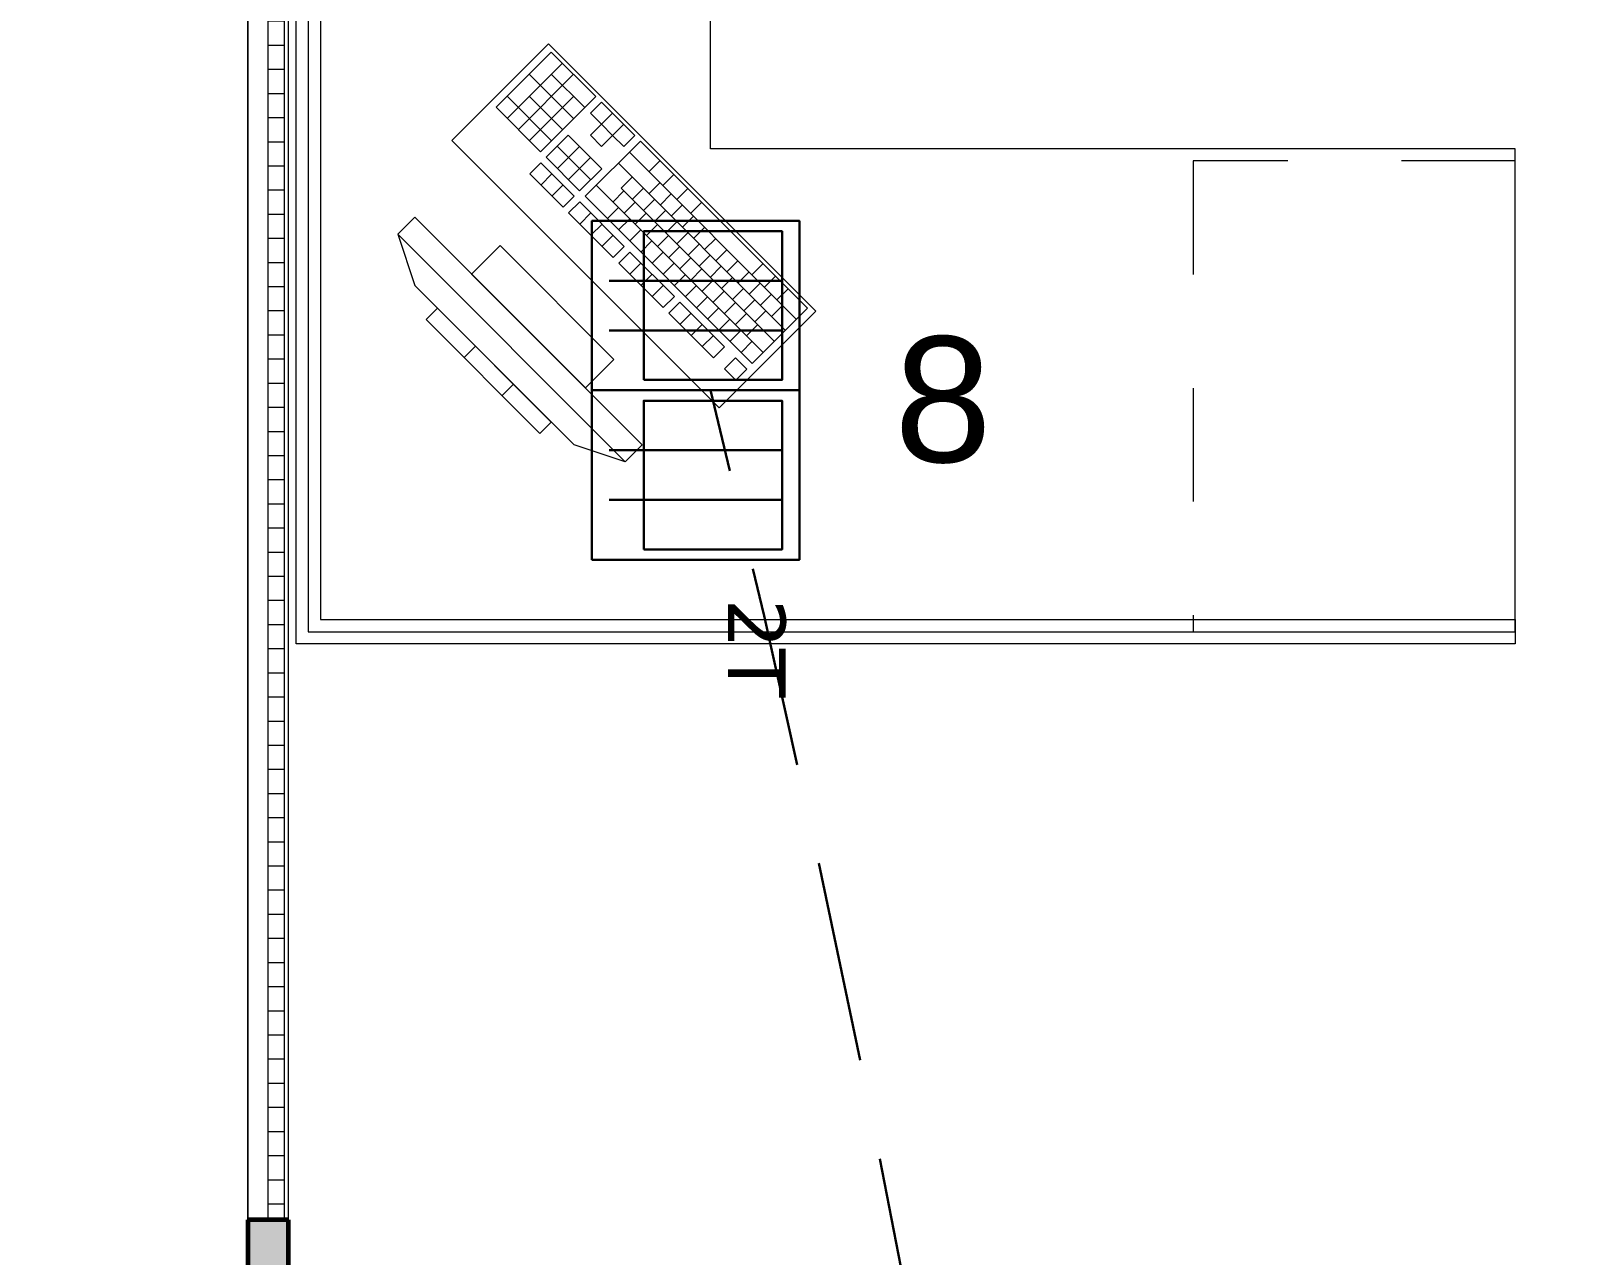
# Model space of a CAD drawing. Header units: inches. Extents: x -19 to 5698, y -728 to 92.
# Drawn here: x 12.4 to 14.322, y 14.606 to 16.128 of the extents above; entities that cross this region are included whole.
import ezdxf

# ---------------------------------------------------------------- set-up
doc = ezdxf.new("R2010")
doc.units = ezdxf.units.IN
doc.header["$MEASUREMENT"] = 0
doc.set_wipeout_variables(frame=1)
for name, pattern in [('HIDDEN', [0.375, 0.25, -0.125]), ('Rayas', [0.282222, 0.141111, -0.141111]), ('Wipeout_Contour', [1, 0, -1])]:
    doc.linetypes.add(name, pattern=pattern)
doc.layers.get('0').update_dxf_attribs({"color": 61})
doc.layers.add('00 conduct tomacorr', color=120, linetype='HIDDEN', lineweight=30)
doc.layers.add('00 IE LUZ EMERGENCIA', color=253, linetype='Continuous', lineweight=0)
for name, color, linetype in [('02 _ ARQ _ ZON _ Espacio.3D', 7, 'Continuous'), ('08 _ STR _ EXT _ 10 Vereda Exterior', 7, 'Continuous'), ('Acabado - Muros', 7, 'Continuous'), ('Interior - Mobiliario', 7, 'Continuous')]:
    doc.layers.add(name, color=color, linetype=linetype)
doc.styles.add('Annotative', font='arial.ttf')

# ---------------------------------------------------------------- blocks, each defined once
blk = doc.blocks.new('CAJA POP UP 6 MODULOS')
at = {"layer": '00 conduct tomacorr', "linetype": 'Continuous'}
for p, q in [((-0.095, -0.165), (-0.095, -0.0151)), ((-0.052, -0.165), (-0.052, -0.0151)), ((0.052, -0.165), (0.052, -0.0151)), ((0.095, -0.165), (0.095, -0.0151)), ((0, -0.165), (0, -0.18))]:
    blk.add_line(p, q, dxfattribs=at)
for points in [[(-0.147, 0), (0.147, 0), (0.147, -0.18), (-0.147, -0.18)], [(0, 0), (0.147, 0), (0.147, -0.18), (0, -0.18)]]:
    blk.add_lwpolyline(points, close=True, dxfattribs=at)
for points in [[(-0.138, -0.045), (-0.009, -0.045), (-0.009, -0.165), (-0.138, -0.165), (-0.138, -0.045)], [(0.009, -0.045), (0.138, -0.045), (0.138, -0.165), (0.009, -0.165), (0.009, -0.045)]]:
    blk.add_lwpolyline(points, dxfattribs=at)
at = {"color": 1, "insert": (-0.1807, -0.168), "char_height": 0.05, "attachment_point": 1, "rotation": 180}
blk.add_mtext_dynamic_manual_height_columns('{\\fVerdana|b0|i0|c0|p34;2T}', width=0.000481, gutter_width=0.1561, heights=[0], dxfattribs=at)

msp = doc.modelspace()

# ---------------------------------------------------------------- hatches: boundary and pattern name
at = {"layer": '08 _ STR _ EXT _ 10 Vereda Exterior', "linetype": 'Continuous', "lineweight": 13}
h = msp.add_hatch(dxfattribs=at)
h.set_pattern_fill('RETÍCULA_100X100_0002', color=251, style=0, pattern_type=2)
h.set_pattern_definition([(360, (3.7574, 18.3027), (0, 2.53199), []), (90, (3.7574, 18.3027), (-3.6, 0), [])])
h.paths.add_polyline_path([(2.17, 3.6213), (4.2913, 1.5), (9.32, 1.5), (9.32, 6.5), (40.52, 6.5), (40.52, 1.5), (52.92, 1.5), (52.92, 19.0859), (51.57, 19.0859), (51.57, 7.2), (9.07, 7.2), (9.07, 7.85), (6.5201, 7.85, -0.414214), (6.2701, 8.1), (6.2701, 8.85, -0.414213), (6.5201, 9.1), (9.07, 9.1), (9.07, 12), (6.5201, 12, -0.414214), (6.2701, 12.25), (6.2701, 13, -0.414213), (6.5201, 13.25), (9.07, 13.25), (9.07, 16.15), (6.5201, 16.15, -0.414214), (6.2701, 16.4), (6.2701, 17.15, -0.414213), (6.5201, 17.4), (8.77, 17.4), (8.7706, 21.0499), (2.17, 21.0499)])

# ---------------------------------------------------------------- linework, layer by layer
at = {"layer": '00 conduct tomacorr'}
msp.add_arc((-8.4231, 10.3994), 22.3025, 1.8736, 13.6987, dxfattribs=at)
at = {"layer": '02 _ ARQ _ ZON _ Espacio.3D', "color": 254, "linetype": 'Continuous', "lineweight": 0, "flags": 128}
for points in [[(9.32, 8.1), (9.5699, 8.1), (9.5699, 7.7), (9.9699, 7.7), (9.9699, 7.45), (12.6699, 7.45), (12.6699, 17.35), (10.0699, 17.35), (10.0699, 16.9), (9.5699, 16.9), (9.5699, 16.4), (9.32, 16.4)], [(12.7199, 7.45), (16.07, 7.45), (16.07, 17.35), (12.7199, 17.35)]]:
    msp.add_lwpolyline(points, close=True, dxfattribs=at)
at = {"layer": 'Interior - Mobiliario', "color": 175, "linetype": 'Continuous', "lineweight": 13}
for p, q in [((12.7299, 15.396), (12.7299, 16.681)), ((12.7599, 16.681), (12.7599, 15.396)), ((13.0469, 16.1014), (12.9783, 16.0329)), ((13.0607, 16.0876), (12.9922, 16.019)), ((13.1023, 16.0461), (13.0469, 16.1014)), ((13.0746, 16.0738), (13.006, 16.0052)), ((13.0749, 16.0186), (13.0195, 16.074)), ((13.0886, 16.0323), (13.047, 16.0739)), ((12.9783, 16.0329), (13.0337, 15.9775)), ((13.0474, 15.9912), (12.992, 16.0466)), ((13.0612, 16.0049), (13.0196, 16.0465)), ((13.0747, 16.0462), (13.0199, 15.9913)), ((13.0337, 15.9775), (13.1023, 16.0461)), ((13.1092, 16.0391), (13.0955, 16.0254)), ((13.1508, 15.9976), (13.1092, 16.0391)), ((13.0955, 16.0254), (13.1093, 16.0116)), ((13.1093, 16.0116), (13.0956, 15.9979)), ((13.1231, 16.0253), (13.1093, 16.0116)), ((13.1232, 15.9977), (13.1093, 16.0116)), ((13.1369, 16.0114), (13.1232, 15.9977)), ((13.0681, 15.998), (13.0406, 15.9706)), ((13.1096, 15.9564), (13.0681, 15.998)), ((13.1577, 15.9907), (13.0891, 15.9221)), ((13.0956, 15.9979), (13.1095, 15.984)), ((13.1095, 15.984), (13.1232, 15.9977)), ((13.1232, 15.9977), (13.137, 15.9839)), ((13.137, 15.9839), (13.1508, 15.9976)), ((13.3654, 15.783), (13.1577, 15.9907)), ((13.0959, 15.9427), (13.0544, 15.9843)), ((13.0819, 15.9841), (13.0545, 15.9567)), ((13.3517, 15.7692), (13.144, 15.977)), ((13.0338, 15.9637), (13.0201, 15.95)), ((13.0753, 15.9222), (13.0338, 15.9637)), ((13.0406, 15.9706), (13.0822, 15.929)), ((13.0958, 15.9703), (13.0683, 15.9429)), ((13.0822, 15.929), (13.1096, 15.9564)), ((13.338, 15.7555), (13.1303, 15.9632)), ((13.1819, 15.9664), (13.1682, 15.9527)), ((13.0201, 15.95), (13.0616, 15.9085)), ((13.0476, 15.9499), (13.0339, 15.9361)), ((13.0615, 15.936), (13.0478, 15.9223)), ((13.3105, 15.7281), (13.1028, 15.9358)), ((13.1476, 15.9459), (13.1339, 15.9322)), ((13.182, 15.9389), (13.1683, 15.9252)), ((13.1992, 15.9491), (13.1855, 15.9354)), ((13.0616, 15.9085), (13.0753, 15.9222)), ((13.0823, 15.9152), (13.0685, 15.9015)), ((13.1376, 15.8599), (13.0823, 15.9152)), ((13.0891, 15.9221), (13.2968, 15.7144)), ((13.1373, 15.9288), (13.1236, 15.915)), ((13.3243, 15.7418), (13.1339, 15.9322)), ((13.1512, 15.9149), (13.1374, 15.9012)), ((13.1614, 15.9321), (13.1477, 15.9184)), ((13.1753, 15.9182), (13.1615, 15.9045)), ((13.1959, 15.925), (13.1822, 15.9113)), ((13.2165, 15.9318), (13.2028, 15.9181)), ((13.2338, 15.9145), (13.2201, 15.9008)), ((12.8772, 15.8961), (12.856, 15.8749)), ((13.1601, 15.6133), (12.8772, 15.8961)), ((13.0685, 15.9015), (13.1239, 15.8461)), ((13.0961, 15.9014), (13.0824, 15.8877)), ((13.1305, 15.9081), (13.1168, 15.8944)), ((13.165, 15.9011), (13.1513, 15.8873)), ((13.1891, 15.9044), (13.1754, 15.8907)), ((13.2097, 15.9112), (13.196, 15.8975)), ((13.2236, 15.8973), (13.2099, 15.8836)), ((13.11, 15.8875), (13.0962, 15.8738)), ((13.1444, 15.8943), (13.1307, 15.8806)), ((13.1582, 15.8804), (13.1445, 15.8667)), ((13.1789, 15.8872), (13.1651, 15.8735)), ((13.203, 15.8905), (13.1892, 15.8768)), ((13.2168, 15.8767), (13.2031, 15.863)), ((13.2374, 15.8835), (13.2237, 15.8698)), ((12.856, 15.8749), (13.1389, 15.5921)), ((12.856, 15.8749), (12.8772, 15.8113)), ((12.9833, 15.8608), (12.9479, 15.8254)), ((13.1247, 15.7194), (12.9833, 15.8608)), ((13.1238, 15.8737), (13.1101, 15.86)), ((13.1239, 15.8461), (13.1376, 15.8599)), ((13.1721, 15.8666), (13.1584, 15.8529)), ((13.1927, 15.8734), (13.179, 15.8597)), ((13.2065, 15.8595), (13.1928, 15.8458)), ((13.2306, 15.8628), (13.2169, 15.8491)), ((13.2513, 15.8696), (13.2376, 15.8559)), ((13.1446, 15.8529), (13.1309, 15.8392)), ((13.1309, 15.8392), (13.1862, 15.7838)), ((13.2, 15.7975), (13.1446, 15.8529)), ((13.1584, 15.8391), (13.1447, 15.8254)), ((13.1859, 15.8527), (13.1722, 15.839)), ((13.1998, 15.8389), (13.186, 15.8252)), ((13.2204, 15.8457), (13.2067, 15.832)), ((13.2445, 15.849), (13.2308, 15.8353)), ((13.2651, 15.8558), (13.2514, 15.8421)), ((13.279, 15.8419), (13.2653, 15.8282)), ((13.31, 15.8383), (13.2963, 15.8246)), ((12.9479, 15.8254), (13.0894, 15.684)), ((13.1723, 15.8252), (13.1586, 15.8115)), ((13.2136, 15.825), (13.1999, 15.8113)), ((13.2342, 15.8318), (13.2205, 15.8181)), ((13.2481, 15.818), (13.2344, 15.8043)), ((13.2583, 15.8351), (13.2446, 15.8214)), ((13.2722, 15.8213), (13.2585, 15.8076)), ((13.2928, 15.8281), (13.2791, 15.8144)), ((13.3256, 15.8228), (13.3119, 15.8091)), ((13.0752, 15.6133), (12.8772, 15.8113)), ((13.1861, 15.8114), (13.1724, 15.7977)), ((13.2275, 15.8112), (13.2137, 15.7975)), ((13.2619, 15.8041), (13.2482, 15.7904)), ((13.286, 15.8075), (13.2723, 15.7937)), ((13.3067, 15.8142), (13.293, 15.8005)), ((13.3205, 15.8004), (13.3068, 15.7867)), ((13.3412, 15.8072), (13.3274, 15.7935)), ((12.9055, 15.783), (12.8914, 15.7689)), ((13.0469, 15.6416), (12.9055, 15.783)), ((13.1862, 15.7838), (13.2, 15.7975)), ((13.2069, 15.7906), (13.1932, 15.7769)), ((13.2623, 15.7352), (13.2069, 15.7906)), ((13.2413, 15.7973), (13.2276, 15.7836)), ((13.2551, 15.7835), (13.2414, 15.7698)), ((13.2758, 15.7903), (13.2621, 15.7766)), ((13.2999, 15.7936), (13.2862, 15.7799)), ((13.2968, 15.7144), (13.3654, 15.783)), ((13.3137, 15.7798), (13.3, 15.766)), ((13.3344, 15.7865), (13.3207, 15.7728)), ((12.8914, 15.7689), (13.0328, 15.6274)), ((13.1932, 15.7769), (13.2486, 15.7215)), ((13.2207, 15.7768), (13.207, 15.7631)), ((13.2346, 15.7629), (13.2209, 15.7492)), ((13.269, 15.7696), (13.2553, 15.7559)), ((13.2896, 15.7764), (13.2759, 15.7627)), ((13.3035, 15.7626), (13.2898, 15.7489)), ((13.2484, 15.7491), (13.2347, 15.7354)), ((13.2828, 15.7558), (13.2691, 15.7421)), ((13.2967, 15.7419), (13.283, 15.7282)), ((12.9527, 15.7359), (12.9385, 15.7217)), ((13.2486, 15.7215), (13.2623, 15.7352)), ((13.0894, 15.684), (13.1247, 15.7194)), ((13.2761, 15.7214), (13.2624, 15.7077)), ((13.2624, 15.7077), (13.2763, 15.6938)), ((13.29, 15.7075), (13.2761, 15.7214)), ((13.2763, 15.6938), (13.29, 15.7075)), ((12.9998, 15.6887), (12.9857, 15.6746)), ((13.0328, 15.6274), (13.0469, 15.6416)), ((13.1389, 15.5921), (13.0752, 15.6133)), ((13.1389, 15.5921), (13.1601, 15.6133)), ((12.7299, 15.366), (12.7299, 15.396)), ((12.7599, 15.396), (14.2449, 15.396)), ((14.2449, 15.396), (14.2449, 15.366)), ((12.7599, 15.366), (12.7299, 15.366)), ((14.2449, 15.366), (12.7599, 15.366))]:
    msp.add_line(p, q, dxfattribs=at)
at = {"layer": 'Interior - Mobiliario', "color": 175, "linetype": 'Rayas', "lineweight": 13}
for p, q in [((14.2449, 15.966), (13.8449, 15.966)), ((13.8449, 15.966), (13.8449, 15.381))]:
    msp.add_line(p, q, dxfattribs=at)
at = {"layer": 'Interior - Mobiliario', "color": 175, "linetype": 'Continuous', "lineweight": 13, "flags": 128}
for points in [[(12.7449, 15.381), (14.2449, 15.381), (14.2449, 15.981), (13.2449, 15.981), (13.2449, 16.681), (12.7449, 16.681)], [(13.2555, 15.6593), (13.3757, 15.7795), (13.0434, 16.1118), (12.9232, 15.9916)]]:
    msp.add_lwpolyline(points, close=True, dxfattribs=at)

# ---------------------------------------------------------------- block references
at = {"layer": '00 conduct tomacorr', "xscale": 1.432830642179531, "yscale": 1.432830642179531, "zscale": 1.432830642179531, "rotation": 89.99999999999997}
msp.add_blockref('CAJA POP UP 6 MODULOS', (13.0974, 15.681), dxfattribs=at)

# ---------------------------------------------------------------- texts
at = {"layer": '00 IE LUZ EMERGENCIA', "style": 'Annotative'}
msp.add_attdef('8', (13.4732, 15.5918), '', height=0.1562, dxfattribs=at)

# ---------------------------------------------------------------- next in the draw order: wipeouts: each hides what was drawn before it
at = {"color": 254, "linetype": 'Wipeout_Contour', "lineweight": 0, "ltscale": 123.913962}
msp.add_wipeout([(12.6699, 16.8), (12.6699, 14.65), (12.7199, 14.65), (12.7199, 16.7835), (12.6869, 16.7835), (12.6869, 16.8)], dxfattribs=at).dxf.layer = 'Acabado - Muros'

# ---------------------------------------------------------------- next in the draw order: linework, layer by layer
at = {"layer": 'Acabado - Muros', "color": 7, "linetype": 'Continuous', "lineweight": 60}
msp.add_line((12.6699, 14.65), (12.6699, 14.55), dxfattribs=at)
at = {"layer": 'Acabado - Muros', "color": 251, "linetype": 'Continuous', "lineweight": 13, "flags": 128}
for points in [[(12.6699, 17.25), (12.6699, 16.8), (12.6699, 14.65)], [(12.7199, 16.7835), (12.7199, 14.65)]]:
    msp.add_lwpolyline(points, dxfattribs=at)

# ---------------------------------------------------------------- next in the draw order: wipeouts: each hides what was drawn before it
at = {"color": 254, "linetype": 'Wipeout_Contour', "lineweight": 0, "ltscale": 80.856014}
msp.add_wipeout([(12.7149, 14.65), (12.7149, 16.7835), (12.6949, 16.7835), (12.6949, 14.65)], dxfattribs=at).dxf.layer = 'Acabado - Muros'

# ---------------------------------------------------------------- next in the draw order: hatches: boundary and pattern name
at = {"layer": 'Acabado - Muros', "linetype": 'Continuous', "lineweight": 0}
h = msp.add_hatch(dxfattribs=at)
h.set_pattern_fill('CONTRACHAPADO_0002', color=254, style=0, pattern_type=2)
h.set_pattern_definition([(0, (0, 0), (0, 0.03), [])])
h.paths.add_polyline_path([(12.7149, 14.65), (12.7149, 16.7835), (12.6949, 16.7835), (12.6949, 14.65)])
msp.add_hatch(color=254, dxfattribs=at).paths.add_polyline_path([(12.6699, 14.55), (12.7199, 14.55), (12.7199, 14.65), (12.6699, 14.65)])

# ---------------------------------------------------------------- next in the draw order: linework, layer by layer
at = {"layer": 'Acabado - Muros', "color": 7, "linetype": 'Continuous', "lineweight": 60}
for q in [(12.6699, 14.65), (12.7199, 14.55)]:
    msp.add_line((12.7199, 14.65), q, dxfattribs=at)
at = {"layer": 'Acabado - Muros', "color": 7, "linetype": 'Continuous', "lineweight": 13, "flags": 128}
msp.add_lwpolyline([(12.7149, 14.65), (12.6949, 14.65), (12.6949, 16.7835), (12.7149, 16.7835)], close=True, dxfattribs=at)

doc.saveas('drawing.dxf')
